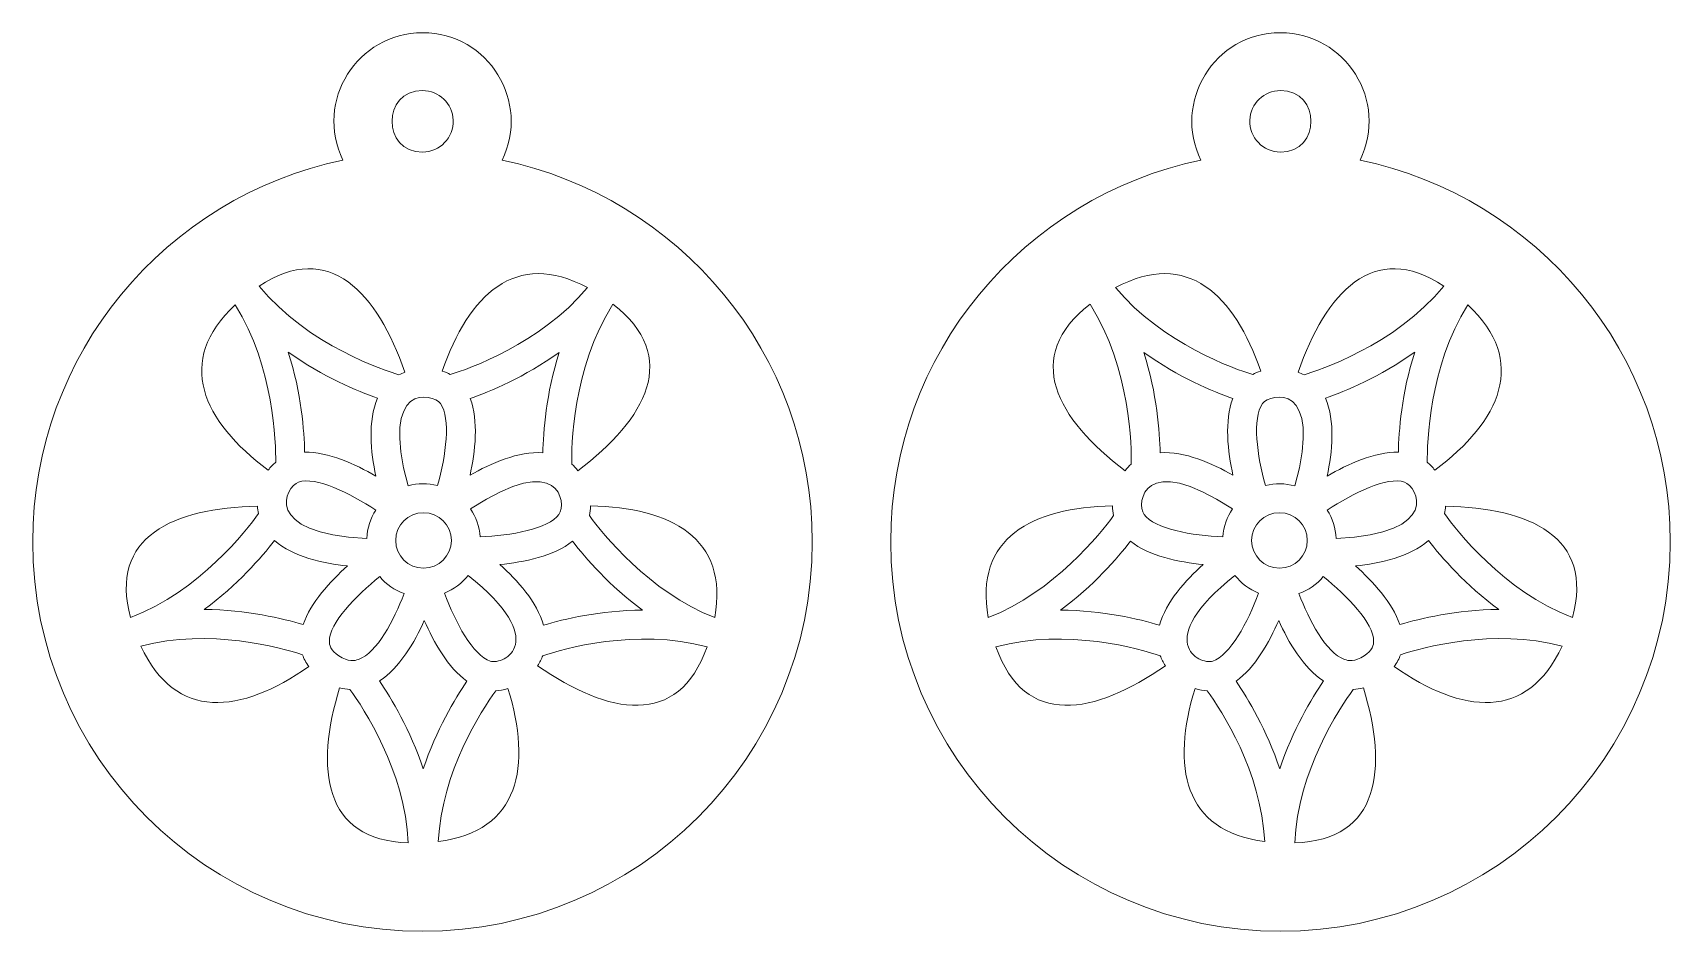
# Model space of a CAD drawing. Header units: inches. Extents: x 31 to 257, y 7 to 131.
import ezdxf

# ---------------------------------------------------------------- set-up
doc = ezdxf.new("R2010")
doc.units = ezdxf.units.IN
doc.header["$MEASUREMENT"] = 0
doc.layers.add('_U+0421_U+043B_U+043E_U+0439 1', color=7, linetype='Continuous')

msp = doc.modelspace()

# ---------------------------------------------------------------- linework, layer by layer
at = {"layer": '_U+0421_U+043B_U+043E_U+0439 1', "color": 1, "lineweight": 9, "true_color": 0xff0000}
for points, knots in [([(95.69, 113.32), (99.61, 121.32), (93.9, 130.95), (84.69, 130.95), (75.67, 130.95), (69.7, 121.49), (73.68, 113.32), (49.19, 108.24), (30.79, 86.55), (30.79, 60.55), (30.79, 30.79), (54.92, 6.66), (84.68, 6.66), (114.45, 6.66), (138.58, 30.79), (138.58, 60.55), (138.58, 86.55), (120.18, 108.24), (95.69, 113.32)], [0, 0, 0, 0, 1, 1, 1, 2, 2, 2, 3, 3, 3, 4, 4, 4, 5, 5, 5, 6, 6, 6, 6]), ([(149.42, 60.55), (149.42, 30.79), (173.55, 6.66), (203.32, 6.66), (233.08, 6.66), (257.21, 30.79), (257.21, 60.55), (257.21, 86.55), (238.81, 108.24), (214.32, 113.32), (218.3, 121.49), (212.33, 130.95), (203.31, 130.95), (194.1, 130.95), (188.39, 121.32), (192.31, 113.32), (167.82, 108.24), (149.42, 86.55), (149.42, 60.55)], [0, 0, 0, 0, 1, 1, 1, 2, 2, 2, 3, 3, 3, 4, 4, 4, 5, 5, 5, 6, 6, 6, 6]), ([(84.69, 122.95), (86.96, 122.95), (88.85, 121.15), (88.93, 118.85), (89.02, 116.45), (87.1, 114.45), (84.68, 114.45), (79.08, 114.45), (79.04, 122.95), (84.69, 122.95)], [0, 0, 0, 0, 1, 1, 1, 2, 2, 2, 3, 3, 3, 3]), ([(203.32, 114.45), (200.9, 114.45), (198.98, 116.45), (199.07, 118.85), (199.15, 121.15), (201.04, 122.95), (203.31, 122.95), (208.96, 122.95), (208.92, 114.45), (203.32, 114.45)], [0, 0, 0, 0, 1, 1, 1, 2, 2, 2, 3, 3, 3, 3]), ([(82.25, 84.01), (81.96, 83.9), (81.68, 83.78), (81.43, 83.64), (79.54, 84.2), (68.9, 87.64), (62.09, 95.9), (71.85, 102.36), (78.44, 94.94), (82.25, 84.01)], [0, 0, 0, 0, 1, 1, 1, 2, 2, 2, 3, 3, 3, 3]), ([(225.91, 95.9), (219.1, 87.64), (208.46, 84.2), (206.57, 83.64), (206.32, 83.78), (206.04, 83.9), (205.75, 84.01), (209.56, 94.94), (216.15, 102.36), (225.91, 95.9)], [0, 0, 0, 0, 1, 1, 1, 2, 2, 2, 3, 3, 3, 3]), ([(107.49, 95.69), (100.95, 87.89), (90.96, 84.42), (88.53, 83.67), (88.2, 83.86), (87.83, 84.02), (87.42, 84.16), (91.04, 94.65), (97.54, 101.05), (107.49, 95.69)], [0, 0, 0, 0, 1, 1, 1, 2, 2, 2, 3, 3, 3, 3]), ([(200.58, 84.16), (200.17, 84.02), (199.8, 83.86), (199.47, 83.67), (197.04, 84.42), (187.05, 87.89), (180.51, 95.69), (190.46, 101.05), (196.96, 94.65), (200.58, 84.16)], [0, 0, 0, 0, 1, 1, 1, 2, 2, 2, 3, 3, 3, 3]), ([(58.78, 93.3), (64.19, 84.69), (64.41, 74.13), (64.38, 71.54), (64.01, 71.24), (63.66, 70.87), (63.34, 70.43), (54.26, 77.25), (50.41, 85.52), (58.78, 93.3)], [0, 0, 0, 0, 1, 1, 1, 2, 2, 2, 3, 3, 3, 3]), ([(106.18, 70.36), (105.91, 70.71), (105.63, 71.02), (105.33, 71.27), (105.28, 73.42), (105.33, 84.47), (111.02, 93.4), (120.41, 86.13), (115.63, 77.54), (106.18, 70.36)], [0, 0, 0, 0, 1, 1, 1, 2, 2, 2, 3, 3, 3, 3]), ([(176.98, 93.4), (182.68, 84.47), (182.72, 73.42), (182.67, 71.27), (182.37, 71.02), (182.09, 70.71), (181.82, 70.36), (172.37, 77.54), (167.59, 86.13), (176.98, 93.4)], [0, 0, 0, 0, 1, 1, 1, 2, 2, 2, 3, 3, 3, 3]), ([(224.66, 70.43), (224.34, 70.87), (223.99, 71.24), (223.62, 71.54), (223.59, 74.12), (223.81, 84.69), (229.22, 93.3), (237.59, 85.52), (233.74, 77.25), (224.66, 70.43)], [0, 0, 0, 0, 1, 1, 1, 2, 2, 2, 3, 3, 3, 3]), ([(78.23, 69.62), (75.39, 71.28), (71.64, 73), (68.38, 72.93), (68.33, 75.79), (67.94, 81.07), (66.13, 86.77), (70.91, 83.34), (75.74, 81.35), (78.47, 80.4), (77.08, 77.25), (77.53, 72.93), (78.23, 69.62)], [0, 0, 0, 0, 1, 1, 1, 2, 2, 2, 3, 3, 3, 4, 4, 4, 4]), ([(91.28, 80.37), (94.01, 81.32), (98.82, 83.31), (103.58, 86.73), (101.76, 81.01), (101.38, 75.71), (101.33, 72.85), (97.96, 73.09), (94.11, 71.39), (91.25, 69.74), (91.97, 73.03), (92.46, 77.27), (91.28, 80.37)], [0, 0, 0, 0, 1, 1, 1, 2, 2, 2, 3, 3, 3, 4, 4, 4, 4]), ([(196.75, 69.74), (193.89, 71.39), (190.04, 73.09), (186.67, 72.85), (186.62, 75.7), (186.24, 81.01), (184.42, 86.72), (189.18, 83.31), (193.99, 81.32), (196.72, 80.36), (195.54, 77.27), (196.03, 73.03), (196.75, 69.74)], [0, 0, 0, 0, 1, 1, 1, 2, 2, 2, 3, 3, 3, 4, 4, 4, 4]), ([(209.53, 80.4), (212.26, 81.35), (217.09, 83.34), (221.87, 86.77), (220.06, 81.07), (219.67, 75.79), (219.62, 72.93), (216.36, 73), (212.61, 71.28), (209.77, 69.62), (210.47, 72.93), (210.92, 77.25), (209.53, 80.4)], [0, 0, 0, 0, 1, 1, 1, 2, 2, 2, 3, 3, 3, 4, 4, 4, 4]), ([(87.17, 79.65), (88.63, 77.65), (87.92, 72.41), (86.77, 68.31), (85.41, 68.66), (84.08, 68.66), (82.69, 68.26), (78.71, 82.72), (86.11, 81.1), (87.17, 79.65)], [0, 0, 0, 0, 1, 1, 1, 2, 2, 2, 3, 3, 3, 3]), ([(205.31, 68.26), (203.92, 68.65), (202.59, 68.66), (201.23, 68.31), (200.08, 72.41), (199.37, 77.65), (200.83, 79.65), (201.89, 81.1), (209.29, 82.72), (205.31, 68.26)], [0, 0, 0, 0, 1, 1, 1, 2, 2, 2, 3, 3, 3, 3]), ([(103.55, 64.33), (102.11, 62.33), (96.9, 61.38), (92.64, 61.21), (92.55, 62.64), (92.09, 63.96), (91.34, 65.08), (103.75, 73.26), (104.62, 65.83), (103.55, 64.33)], [0, 0, 0, 0, 1, 1, 1, 2, 2, 2, 3, 3, 3, 3]), ([(196.66, 65.08), (195.91, 63.96), (195.45, 62.64), (195.36, 61.21), (191.1, 61.38), (185.89, 62.33), (184.45, 64.33), (183.38, 65.83), (184.25, 73.26), (196.66, 65.08)], [0, 0, 0, 0, 1, 1, 1, 2, 2, 2, 3, 3, 3, 3]), ([(67.55, 68.8), (69.9, 69.58), (74.66, 67.28), (78.21, 64.92), (77.48, 63.78), (77.04, 62.44), (76.99, 61.01), (62.31, 61.65), (65.71, 68.2), (67.55, 68.8)], [0, 0, 0, 0, 1, 1, 1, 2, 2, 2, 3, 3, 3, 3]), ([(211.01, 61.01), (210.95, 62.44), (210.52, 63.78), (209.79, 64.92), (213.34, 67.28), (218.1, 69.58), (220.45, 68.8), (222.29, 68.2), (225.69, 61.65), (211.01, 61.01)], [0, 0, 0, 0, 1, 1, 1, 2, 2, 2, 3, 3, 3, 3]), ([(61.87, 65.47), (61.89, 65.11), (61.93, 64.76), (61.99, 64.44), (60.37, 62.16), (53.87, 53.7), (44.32, 50.04), (41.26, 61.25), (50.29, 65.23), (61.87, 65.47)], [0, 0, 0, 0, 1, 1, 1, 2, 2, 2, 3, 3, 3, 3]), ([(80.98, 60.72), (80.98, 62.84), (82.7, 64.56), (84.82, 64.56), (86.94, 64.56), (88.67, 62.84), (88.67, 60.72), (88.67, 58.6), (86.94, 56.88), (84.82, 56.88), (82.7, 56.88), (80.98, 58.6), (80.98, 60.72)], [0, 0, 0, 0, 1, 1, 1, 2, 2, 2, 3, 3, 3, 4, 4, 4, 4]), ([(107.77, 64.17), (107.86, 64.58), (107.91, 65.02), (107.91, 65.5), (119.01, 65.31), (127.07, 61.08), (125.1, 50.05), (115.91, 53.65), (109.58, 61.66), (107.77, 64.17)], [0, 0, 0, 0, 1, 1, 1, 2, 2, 2, 3, 3, 3, 3]), ([(162.9, 50.05), (160.93, 61.08), (168.99, 65.31), (180.09, 65.5), (180.09, 65.02), (180.14, 64.58), (180.24, 64.17), (178.42, 61.66), (172.09, 53.65), (162.9, 50.05)], [0, 0, 0, 0, 1, 1, 1, 2, 2, 2, 3, 3, 3, 3]), ([(203.18, 56.88), (201.06, 56.88), (199.33, 58.6), (199.33, 60.72), (199.33, 62.84), (201.06, 64.56), (203.18, 64.56), (205.3, 64.56), (207.02, 62.84), (207.02, 60.72), (207.02, 58.6), (205.3, 56.88), (203.18, 56.88)], [0, 0, 0, 0, 1, 1, 1, 2, 2, 2, 3, 3, 3, 4, 4, 4, 4]), ([(243.68, 50.04), (234.13, 53.7), (227.63, 62.16), (226.01, 64.44), (226.07, 64.76), (226.11, 65.11), (226.13, 65.47), (237.71, 65.23), (246.74, 61.25), (243.68, 50.04)], [0, 0, 0, 0, 1, 1, 1, 2, 2, 2, 3, 3, 3, 3]), ([(74.32, 57.2), (71.93, 55.06), (69.19, 52.12), (68.19, 49.09), (65.41, 49.92), (60.36, 51.13), (54.51, 51.17), (59.1, 54.55), (62.42, 58.38), (64.21, 60.71), (66.78, 58.46), (70.98, 57.55), (74.32, 57.2)], [0, 0, 0, 0, 1, 1, 1, 2, 2, 2, 3, 3, 3, 4, 4, 4, 4]), ([(95.39, 57.39), (98.71, 57.72), (102.85, 58.56), (105.43, 60.6), (107.23, 58.27), (110.54, 54.46), (115.11, 51.09), (109.24, 51.05), (104.17, 49.83), (101.4, 49), (100.52, 52.19), (97.79, 55.23), (95.39, 57.39)], [0, 0, 0, 0, 1, 1, 1, 2, 2, 2, 3, 3, 3, 4, 4, 4, 4]), ([(186.6, 49), (183.83, 49.83), (178.76, 51.05), (172.89, 51.09), (177.46, 54.46), (180.77, 58.27), (182.57, 60.6), (185.15, 58.56), (189.29, 57.72), (192.62, 57.39), (190.21, 55.23), (187.48, 52.19), (186.6, 49)], [0, 0, 0, 0, 1, 1, 1, 2, 2, 2, 3, 3, 3, 4, 4, 4, 4]), ([(223.79, 60.71), (225.58, 58.38), (228.9, 54.55), (233.49, 51.17), (227.64, 51.13), (222.59, 49.92), (219.81, 49.09), (218.81, 52.12), (216.07, 55.06), (213.68, 57.2), (217.02, 57.55), (221.22, 58.46), (223.79, 60.71)], [0, 0, 0, 0, 1, 1, 1, 2, 2, 2, 3, 3, 3, 4, 4, 4, 4]), ([(78.78, 55.72), (79.66, 54.66), (80.81, 53.85), (82.13, 53.36), (80.76, 49.71), (78.37, 45.18), (75.84, 44.26), (75.29, 44.06), (74.42, 43.9), (73.13, 44.76), (71.95, 45.55), (71.8, 46.26), (71.8, 46.79), (71.78, 49.26), (75.44, 53.08), (78.78, 55.72)], [0, 0, 0, 0, 1, 1, 1, 2, 2, 2, 3, 3, 3, 4, 4, 4, 5, 5, 5, 5]), ([(90.99, 55.88), (102.49, 46.75), (95.89, 43.44), (94.05, 44.03), (91.69, 44.78), (89.19, 49.44), (87.71, 53.43), (89.01, 53.95), (90.13, 54.8), (90.99, 55.88)], [0, 0, 0, 0, 1, 1, 1, 2, 2, 2, 3, 3, 3, 3]), ([(200.29, 53.43), (198.82, 49.44), (196.31, 44.78), (193.95, 44.03), (192.11, 43.44), (185.51, 46.74), (197.02, 55.88), (197.87, 54.8), (198.99, 53.95), (200.29, 53.43)], [0, 0, 0, 0, 1, 1, 1, 2, 2, 2, 3, 3, 3, 3]), ([(216.2, 46.79), (216.2, 46.26), (216.05, 45.55), (214.87, 44.76), (213.58, 43.9), (212.71, 44.06), (212.16, 44.26), (209.63, 45.18), (207.24, 49.71), (205.87, 53.36), (207.19, 53.85), (208.34, 54.66), (209.22, 55.72), (212.56, 53.08), (216.22, 49.26), (216.2, 46.79)], [0, 0, 0, 0, 1, 1, 1, 2, 2, 2, 3, 3, 3, 4, 4, 4, 5, 5, 5, 5]), ([(45.74, 46.12), (55.26, 48.63), (65.1, 45.9), (68.1, 44.92), (68.27, 44.39), (68.55, 43.83), (68.95, 43.28), (59.58, 36.71), (50.52, 35.68), (45.74, 46.12)], [0, 0, 0, 0, 1, 1, 1, 2, 2, 2, 3, 3, 3, 3]), ([(78.72, 41.28), (81.52, 43.08), (83.6, 46.66), (84.92, 49.64), (86.23, 46.68), (88.21, 43.13), (90.83, 41.25), (89.17, 38.81), (86.57, 34.49), (84.78, 29.12), (82.99, 34.51), (80.38, 38.85), (78.72, 41.28)], [0, 0, 0, 0, 1, 1, 1, 2, 2, 2, 3, 3, 3, 4, 4, 4, 4]), ([(100.6, 43.39), (100.9, 43.85), (101.14, 44.32), (101.3, 44.77), (104.02, 45.68), (114.21, 48.66), (124.04, 46.01), (120.04, 34.71), (110.37, 36.6), (100.6, 43.39)], [0, 0, 0, 0, 1, 1, 1, 2, 2, 2, 3, 3, 3, 3]), ([(163.96, 46.01), (173.79, 48.66), (183.98, 45.68), (186.7, 44.77), (186.86, 44.32), (187.1, 43.85), (187.4, 43.39), (177.63, 36.6), (167.96, 34.71), (163.96, 46.01)], [0, 0, 0, 0, 1, 1, 1, 2, 2, 2, 3, 3, 3, 3]), ([(203.22, 29.12), (201.43, 34.49), (198.83, 38.81), (197.17, 41.25), (199.79, 43.13), (201.77, 46.68), (203.07, 49.65), (204.4, 46.66), (206.48, 43.09), (209.28, 41.28), (207.62, 38.85), (205.01, 34.51), (203.22, 29.12)], [0, 0, 0, 0, 1, 1, 1, 2, 2, 2, 3, 3, 3, 4, 4, 4, 4]), ([(219.05, 43.28), (219.45, 43.83), (219.73, 44.39), (219.9, 44.92), (222.9, 45.9), (232.73, 48.63), (242.26, 46.12), (237.48, 35.68), (228.42, 36.71), (219.05, 43.28)], [0, 0, 0, 0, 1, 1, 1, 2, 2, 2, 3, 3, 3, 3]), ([(73.21, 40.35), (73.71, 40.21), (74.18, 40.14), (74.64, 40.11), (76.51, 37.54), (82.27, 28.86), (82.72, 18.88), (70.91, 19.3), (69.83, 29.12), (73.21, 40.35)], [0, 0, 0, 0, 1, 1, 1, 2, 2, 2, 3, 3, 3, 3]), ([(86.86, 19.07), (87.36, 28.76), (92.82, 37.18), (94.8, 39.93), (95.33, 39.95), (95.9, 40.03), (96.5, 40.23), (99.79, 29.5), (98.16, 20.5), (86.86, 19.07)], [0, 0, 0, 0, 1, 1, 1, 2, 2, 2, 3, 3, 3, 3]), ([(191.5, 40.23), (192.1, 40.04), (192.67, 39.95), (193.2, 39.94), (195.18, 37.18), (200.64, 28.76), (201.14, 19.07), (189.84, 20.5), (188.21, 29.5), (191.5, 40.23)], [0, 0, 0, 0, 1, 1, 1, 2, 2, 2, 3, 3, 3, 3]), ([(205.29, 18.88), (205.73, 28.86), (211.49, 37.54), (213.37, 40.11), (213.82, 40.14), (214.29, 40.21), (214.79, 40.35), (218.17, 29.12), (217.09, 19.3), (205.29, 18.88)], [0, 0, 0, 0, 1, 1, 1, 2, 2, 2, 3, 3, 3, 3])]:
    msp.add_open_spline(points, degree=3, knots=knots, dxfattribs=at)

doc.saveas('drawing.dxf')
